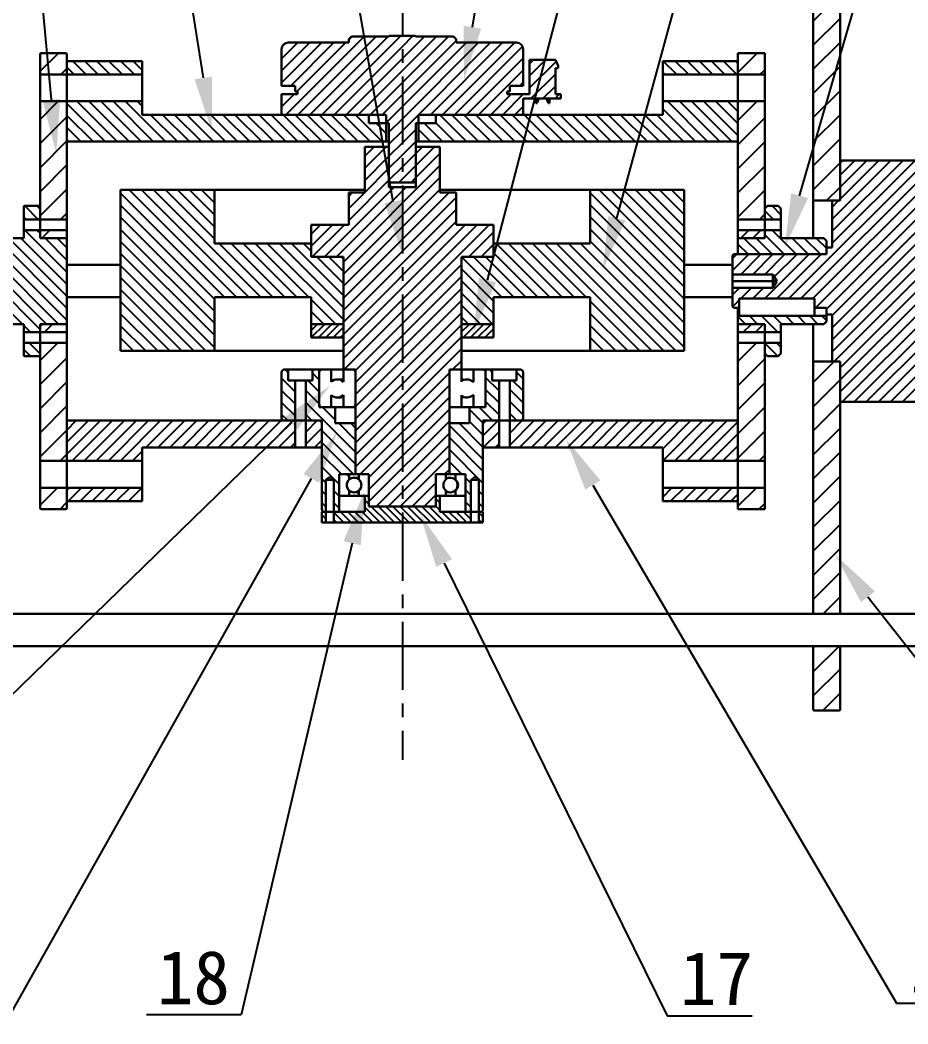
# Model space of a CAD drawing. Header units: millimetres. Extents: x -473 to 6267, y 319 to 3284.
# Drawn here: x 595.1 to 760.5, y 2807.9 to 2995 of the extents above; entities that cross this region are included whole.
import ezdxf
from ezdxf import colors
from ezdxf.entities.mleader import LeaderData, LeaderLine
from ezdxf.math import Vec2, Vec3

# ---------------------------------------------------------------- set-up
doc = ezdxf.new("R2010")
doc.units = ezdxf.units.MM
doc.linetypes.add('CENTERX2', pattern=[20.32, 12.7, -2.54, 2.54, -2.54])
doc.layers.add('3mm', color=7, linetype='Continuous', lineweight=30)
doc.layers.add('中心线层', color=1, linetype='CENTERX2', lineweight=25)
doc.layers.add('轮廓实线层', color=170, linetype='Continuous')
pattern_1 = [(135, (78.131, 1878.461), (-3.367596, -3.367596), [])]
pattern_2 = [(45, (78.131, 1878.461), (-3.367596, 3.367596), [])]
pattern_3 = [(45, (0, -1039.3188), (-2.245064, 2.245064), [])]
pattern_4 = [(135, (0, -1039.3188), (-1.122532, -1.122532), [])]
pattern_5 = [(45, (0, -1039.3188), (-1.122532, 1.122532), [])]

msp = doc.modelspace()

# ---------------------------------------------------------------- hatches: boundary and pattern name
at = {"layer": '3mm', "lineweight": 30}
h = msp.add_hatch(dxfattribs=at)
h.set_pattern_fill('ANSI31', color=256, scale=1.5, style=0)
h.set_pattern_definition(pattern_2)
h.paths.add_polyline_path([(598.8, 2957.856), (598.8, 2960.356), (595.8, 2960.356), (595.8, 2957.856)], flags=0)
h = msp.add_hatch(dxfattribs=at)
h.set_pattern_fill('ANSI31', color=256, scale=1.5, style=0)
h.set_pattern_definition(pattern_2)
h.paths.add_polyline_path([(603.8, 2936.856), (603.8, 2938.356), (598.8, 2938.356), (598.8, 2936.856)], flags=0)
h = msp.add_hatch(dxfattribs=at)
h.set_pattern_fill('ANSI31', color=256, scale=1.5, angle=90, style=0)
h.set_pattern_definition(pattern_1)
edge = h.paths.add_edge_path(flags=0)
edge.add_line((654.7, 2906.356), (656.383, 2906.356))
edge.add_line((656.383, 2906.356), (656.383, 2907.338))
edge.add_arc((657.3, 2908.356), 1.37, 131.99762, 228.00238, ccw=False)
edge.add_line((656.383, 2909.374), (656.383, 2910.356))
edge.add_line((656.383, 2910.356), (654.7, 2910.356))
edge.add_arc((654.7, 2910.206), 0.15, 90, 180)
edge.add_line((654.55, 2910.206), (654.55, 2906.506))
edge.add_arc((654.7, 2906.506), 0.15, 180, 270)
h = msp.add_hatch(dxfattribs=at)
h.set_pattern_fill('ANSI31', color=256, scale=1.5, angle=90, style=0)
h.set_pattern_definition(pattern_1)
h.paths.add_polyline_path([(652.05, 2903.356), (651.3, 2903.356), (651.3, 2901.356), (652.05, 2901.356)], flags=0)
at = {"layer": '轮廓实线层'}
h = msp.add_hatch(dxfattribs=at)
h.set_pattern_fill('ANSI31', color=256)
h.set_pattern_definition(pattern_3)
h.paths.add_polyline_path([(747.85, 3026.206, 0.4142136), (747.7, 3026.356), (743, 3026.356, 0.4142136), (742.85, 3026.206), (742.85, 3014.359), (747.85, 3014.359)])
h.paths.add_polyline_path([(747.85, 3008.356), (742.85, 3008.356), (742.85, 2961.356), (747.85, 2961.356)])
h.paths.add_polyline_path([(747.85, 2931.356), (742.85, 2931.356), (742.85, 2884.356), (747.85, 2884.356)])
at = {"layer": '轮廓实线层', "true_color": 0x000000}
h = msp.add_hatch(dxfattribs=at)
h.set_pattern_fill('ANSI31', color=18, scale=0.5)
h.set_pattern_definition(pattern_5)
h.paths.add_polyline_path([(666.3, 2992.056), (664, 2992.056, 0.236068), (663.8, 2991.956), (656.8, 2991.956), (656.3, 2991.456), (656.3, 2990.806), (645.05, 2990.806, 0.4142136), (643.8, 2989.556), (643.8, 2982.756), (646.3, 2982.756), (646.3, 2981.656), (646.75, 2981.656), (646.75, 2981.156), (643.81, 2981.156), (643.81, 2980.356), (643.8, 2977.356), (663.3, 2977.356), (663.3, 2975.756), (663.8, 2975.756), (663.8, 2965.181, 0.4142136), (664.225, 2964.756), (666.3, 2964.756)])
h = msp.add_hatch(dxfattribs=at)
h.set_pattern_fill('ANSI31', color=18, scale=0.5)
h.set_pattern_definition(pattern_5)
h.paths.add_polyline_path([(688.8, 2989.556, 0.4142136), (687.55, 2990.806), (676.3, 2990.806), (676.3, 2991.456), (675.8, 2991.956), (668.8, 2991.956, 0.236068), (668.6, 2992.056), (666.3, 2992.056), (666.3, 2964.756), (668.375, 2964.756, 0.4142136), (668.8, 2965.181), (668.8, 2971.356), (668.8, 2975.756), (669.3, 2975.756), (669.3, 2977.356), (688.8, 2977.356), (688.8, 2980.356), (695.8, 2980.356), (695.8, 2981.156), (694.811, 2981.156), (694.811, 2986.056), (695.311, 2986.056), (695.311, 2986.484), (694.811, 2987.556), (690.011, 2987.556), (690.011, 2981.156), (685.85, 2981.156), (685.85, 2981.656), (686.3, 2981.656), (686.3, 2982.756), (688.8, 2982.756)])
at = {"layer": '轮廓实线层'}
h = msp.add_hatch(dxfattribs=at)
h.set_pattern_fill('ANSI31', color=256)
h.set_pattern_definition(pattern_3)
h.paths.add_polyline_path([(603.8, 2987.356), (603.8, 2988.606, 0.4142136), (603.55, 2988.856), (599.05, 2988.856, 0.4142136), (598.8, 2988.606), (598.8, 2984.856), (603.8, 2984.856)])
h.paths.add_polyline_path([(603.8, 2979.856), (598.8, 2979.856), (598.8, 2957.856), (603.8, 2957.856)])
h.paths.add_polyline_path([(603.8, 2934.856), (598.8, 2934.856), (598.8, 2912.856), (603.8, 2912.856), (603.8, 2920.356)])
h.paths.add_polyline_path([(603.8, 2955.856), (598.8, 2955.856), (598.8, 2954.356), (603.8, 2954.356)])
h.paths.add_polyline_path([(603.8, 2938.356), (598.8, 2938.356), (598.8, 2936.856), (603.8, 2936.856)])
h.paths.add_polyline_path([(603.8, 2907.856), (598.8, 2907.856), (598.8, 2904.106, 0.4142136), (599.05, 2903.856), (603.55, 2903.856, 0.4142136), (603.8, 2904.106)])
h = msp.add_hatch(dxfattribs=at)
h.set_pattern_fill('ANSI31', color=256, scale=0.5, angle=90)
h.set_pattern_definition(pattern_4)
h.paths.add_polyline_path([(617.8, 2979.856), (603.8, 2979.856), (603.8, 2972.356), (663.3, 2972.356), (663.3, 2975.756), (660.05, 2975.756), (660.05, 2977.356), (617.8, 2977.356)])
h.paths.add_polyline_path([(617.8, 2987.356), (603.8, 2987.356), (603.8, 2984.856), (617.8, 2984.856)])
h.paths.add_polyline_path([(728.8, 2979.856), (714.8, 2979.856), (714.8, 2977.356), (672.55, 2977.356), (672.55, 2975.756), (669.3, 2975.756), (669.3, 2972.356), (728.8, 2972.356)])
h.paths.add_polyline_path([(728.8, 2987.356), (714.8, 2987.356), (714.8, 2984.856), (728.8, 2984.856)])
h = msp.add_hatch(dxfattribs=at)
h.set_pattern_fill('ANSI31', color=256)
h.set_pattern_definition(pattern_3)
h.paths.add_polyline_path([(733.8, 2988.856), (728.8, 2988.856), (728.8, 2984.856), (733.8, 2984.856)])
h = msp.add_hatch(dxfattribs=at)
h.set_pattern_fill('ANSI31', color=256)
h.set_pattern_definition(pattern_3)
h.paths.add_polyline_path([(733.8, 2979.856), (728.8, 2979.856), (728.8, 2957.856), (733.8, 2957.856)])
at = {"layer": '轮廓实线层', "true_color": 0x000000}
h = msp.add_hatch(dxfattribs=at)
h.set_pattern_fill('ANSI31', color=18, scale=0.5)
h.set_pattern_definition(pattern_5)
h.paths.add_polyline_path([(856.35, 2966.854, 0.4142136), (855.35, 2967.854), (855.35, 2970.354), (852.35, 2974.854), (838.85, 2974.854), (838.85, 2967.854), (822.35, 2967.854), (822.35, 2967.856), (816.35, 2967.856), (816.35, 2968.856), (797.1, 2968.856), (789.6, 2968.856), (762.35, 2968.856), (747.85, 2968.856), (747.85, 2961.356), (746.35, 2961.356), (746.35, 2959.356), (746.35, 2952.606), (745.55, 2952.606), (745.3, 2952.356), (745.3, 2951.356), (728.8, 2951.356), (728.05, 2951.356), (727.8, 2951.106), (727.8, 2947.606), (735.3, 2947.606), (736.051, 2946.356), (735.3, 2945.106), (727.8, 2945.106), (727.8, 2941.606), (728.05, 2941.356), (729.05, 2941.356), (729.05, 2943.106), (743.05, 2943.106), (743.05, 2941.356), (745.3, 2941.356), (745.3, 2940.356), (745.55, 2940.106), (746.35, 2940.106), (746.35, 2933.356), (746.35, 2931.356), (747.85, 2931.356), (747.85, 2923.856), (762.35, 2923.856), (789.6, 2923.856), (797.1, 2923.856), (816.35, 2923.856), (816.35, 2924.856), (822.35, 2924.856), (822.35, 2924.859), (827.35, 2924.859), (855.35, 2924.859, 0.4142136), (856.35, 2925.859)])
at = {"layer": '轮廓实线层'}
h = msp.add_hatch(dxfattribs=at)
h.set_pattern_fill('ANSI31', color=256, scale=0.5)
h.set_pattern_definition(pattern_5)
h.paths.add_polyline_path([(683.3, 2956.856), (676.3, 2956.856), (676.3, 2962.856), (673.3, 2962.856), (673.3, 2971.356), (668.8, 2971.356), (668.8, 2963.856), (666.3, 2963.856), (666.3, 2904.356), (672.05, 2904.356), (672.55, 2904.356), (672.55, 2906.356), (672.55, 2910.356), (675.05, 2910.356), (675.05, 2919.856), (675.05, 2929.856), (677.3, 2929.856), (677.3, 2950.856), (683.3, 2950.856), (683.3, 2953.356)])
h.paths.add_polyline_path([(666.3, 2963.856), (663.8, 2963.856), (663.8, 2971.356), (659.3, 2971.356), (659.3, 2962.856), (656.3, 2962.856), (656.3, 2956.856), (649.3, 2956.856), (649.3, 2950.856), (655.3, 2950.856), (655.3, 2938.356), (655.3, 2929.856), (657.55, 2929.856), (657.55, 2910.356), (660.05, 2910.356), (660.05, 2906.356), (660.05, 2904.356), (660.55, 2904.356), (666.3, 2904.356)])
h = msp.add_hatch(dxfattribs=at)
h.set_pattern_fill('ANSI31', color=256, scale=0.5, angle=90)
h.set_pattern_definition(pattern_4)
h.paths.add_polyline_path([(655.3, 2950.856), (649.3, 2950.856), (649.3, 2953.356), (631.3, 2953.356), (631.3, 2963.356), (613.8, 2963.356), (613.8, 2933.356), (631.3, 2933.356), (631.3, 2943.356), (649.3, 2943.356), (649.3, 2938.356), (655.3, 2938.356)])
h.paths.add_polyline_path([(718.8, 2963.356), (701.3, 2963.356), (701.3, 2953.356), (683.3, 2953.356), (683.3, 2950.856), (677.3, 2950.856), (677.3, 2938.356), (683.3, 2938.356), (683.3, 2943.356), (701.3, 2943.356), (701.3, 2933.356), (718.8, 2933.356)])
h = msp.add_hatch(dxfattribs=at)
h.set_pattern_fill('ANSI31', color=256, scale=0.5, angle=90)
h.set_pattern_definition(pattern_4)
h.paths.add_polyline_path([(598.8, 2960.356), (595.8, 2960.356), (595.8, 2957.856), (598.8, 2957.856)])
h.paths.add_polyline_path([(598.8, 2934.856), (595.8, 2934.856), (595.8, 2932.356), (598.8, 2932.356)])
h = msp.add_hatch(dxfattribs=at)
h.set_pattern_fill('ANSI31', color=256, scale=0.5, angle=90)
h.set_pattern_definition(pattern_4)
h.paths.add_polyline_path([(736.8, 2959.856), (736.3, 2960.356), (734.3, 2960.356), (733.8, 2959.856), (733.8, 2957.856), (736.8, 2957.856)])
h.paths.add_polyline_path([(745.3, 2953.856), (744.8, 2954.356), (736.8, 2954.356), (736.8, 2955.856), (733.8, 2955.856), (733.8, 2954.356), (728.8, 2954.356), (728.8, 2951.356), (745.3, 2951.356)])
h.paths.add_polyline_path([(745.3, 2938.856), (745.3, 2939.856), (728.8, 2939.856), (728.8, 2938.356), (733.8, 2938.356), (733.8, 2936.856), (736.8, 2936.856), (736.8, 2938.356), (744.8, 2938.356)])
h = msp.add_hatch(dxfattribs=at)
h.set_pattern_fill('ANSI31', color=256, scale=0.5, angle=90)
h.set_pattern_definition(pattern_4)
h.paths.add_polyline_path([(603.8, 2954.356), (598.8, 2954.356), (598.8, 2955.856), (595.8, 2955.856), (595.8, 2954.356), (590.8, 2954.356), (590.8, 2953.106), (590.8, 2952.606), (582.8, 2952.606), (582.8, 2949.856), (551.8, 2949.856), (551.8, 2942.856), (582.8, 2942.856), (582.8, 2940.106), (590.8, 2940.106), (590.8, 2938.356), (595.8, 2938.356), (595.8, 2936.856), (598.8, 2936.856), (598.8, 2938.356), (603.8, 2938.356)])
h = msp.add_hatch(dxfattribs=at)
h.set_pattern_fill('ANSI31', color=256, scale=0.5)
h.set_pattern_definition(pattern_5)
h.paths.add_polyline_path([(733.8, 2955.856), (728.8, 2955.856), (728.8, 2954.356), (733.8, 2954.356)])
h = msp.add_hatch(dxfattribs=at)
h.set_pattern_fill('ANSI31', color=256, scale=0.3)
h.set_pattern_definition([(45, (0, -1039.3188), (-0.6735192, 0.6735192), [])])
h.paths.add_polyline_path([(655.3, 2938.356), (649.3, 2938.356), (649.3, 2935.856), (655.3, 2935.856)])
h.paths.add_polyline_path([(683.3, 2938.356), (677.3, 2938.356), (677.3, 2935.856), (683.3, 2935.856)])
h = msp.add_hatch(dxfattribs=at)
h.set_pattern_fill('ANSI31', color=256, scale=0.5)
h.set_pattern_definition(pattern_5)
h.paths.add_polyline_path([(733.8, 2938.356), (728.8, 2938.356), (728.8, 2936.856), (733.8, 2936.856)])
h = msp.add_hatch(dxfattribs=at)
h.set_pattern_fill('ANSI31', color=256)
h.set_pattern_definition(pattern_3)
h.paths.add_polyline_path([(733.8, 2934.856), (728.8, 2934.856), (728.8, 2912.856), (733.8, 2912.856)])
h = msp.add_hatch(dxfattribs=at)
h.set_pattern_fill('ANSI31', color=256, scale=0.5, angle=90)
h.set_pattern_definition(pattern_4)
h.paths.add_polyline_path([(736.8, 2934.856), (733.8, 2934.856), (733.8, 2932.856), (734.3, 2932.356), (736.3, 2932.356), (736.8, 2932.856)])
h = msp.add_hatch(dxfattribs=at)
h.set_pattern_fill('ANSI31', color=256, scale=0.5, angle=90)
h.set_pattern_definition(pattern_4)
h.paths.add_polyline_path([(646.3, 2927.856), (645.05, 2927.856), (645.05, 2929.856), (644.3, 2929.856, 0.4142136), (643.8, 2929.356), (643.8, 2920.856, 0.4142136), (644.3, 2920.356), (646.3, 2920.356)])
h = msp.add_hatch(dxfattribs=at)
h.set_pattern_fill('ANSI31', color=256, scale=0.5, angle=90)
h.set_pattern_definition(pattern_4)
h.paths.add_polyline_path([(657.55, 2919.856), (653.8, 2919.856), (653.8, 2922.856), (650.8, 2922.856), (650.8, 2929.856), (649.55, 2929.856), (649.55, 2927.856), (648.3, 2927.856), (648.3, 2920.356), (650.8, 2920.356), (651.3, 2920.356), (651.3, 2915.356), (651.3, 2903.856, 0.4142136), (651.8, 2903.356), (652.05, 2903.356), (652.05, 2909.356), (653.55, 2909.356), (653.55, 2903.356), (654.55, 2903.356), (654.55, 2910.356), (657.55, 2910.356)])
h = msp.add_hatch(dxfattribs=at)
h.set_pattern_fill('ANSI31', color=256, scale=0.5, angle=90)
h.set_pattern_definition(pattern_4)
h.paths.add_polyline_path([(681.3, 2919.856), (681.3, 2920.356), (684.3, 2920.356), (684.3, 2927.856), (683.05, 2927.856), (683.05, 2929.856), (681.8, 2929.856), (681.8, 2922.856), (678.8, 2922.856), (678.8, 2919.856), (675.05, 2919.856), (675.05, 2910.356), (678.05, 2910.356), (678.05, 2903.356), (679.05, 2903.356), (679.05, 2909.356), (680.55, 2909.356), (680.55, 2903.356), (680.8, 2903.356, 0.4142136), (681.3, 2903.856)])
h = msp.add_hatch(dxfattribs=at)
h.set_pattern_fill('ANSI31', color=256, scale=0.5, angle=90)
h.set_pattern_definition(pattern_4)
h.paths.add_polyline_path([(688.8, 2929.356, 0.4142136), (688.3, 2929.856), (687.55, 2929.856), (687.55, 2927.856), (686.3, 2927.856), (686.3, 2920.356), (688.3, 2920.356, 0.4142136), (688.8, 2920.856)])
h = msp.add_hatch(dxfattribs=at)
h.set_pattern_fill('ANSI31', color=256, scale=0.5)
h.set_pattern_definition(pattern_5)
h.paths.add_polyline_path([(646.3, 2920.356), (644.3, 2920.356), (603.8, 2920.356), (603.8, 2912.856), (617.8, 2912.856), (617.8, 2915.356), (646.3, 2915.356)])
h.paths.add_polyline_path([(651.3, 2919.856, 0.4142136), (650.8, 2920.356), (648.3, 2920.356), (648.3, 2915.356), (651.3, 2915.356)])
h.paths.add_polyline_path([(684.3, 2920.356), (681.8, 2920.356, 0.4142136), (681.3, 2919.856), (681.3, 2915.356), (684.3, 2915.356)])
h.paths.add_polyline_path([(728.8, 2920.356), (686.3, 2920.356), (686.3, 2915.356), (714.8, 2915.356), (714.8, 2912.856), (728.8, 2912.856)])
h = msp.add_hatch(dxfattribs=at)
h.set_pattern_fill('ANSI31', color=256, scale=0.5)
h.set_pattern_definition(pattern_5)
h.paths.add_polyline_path([(617.8, 2907.856), (603.8, 2907.856), (603.8, 2905.356), (617.8, 2905.356)])
h.paths.add_polyline_path([(728.8, 2907.856), (714.8, 2907.856), (714.8, 2905.356), (728.8, 2905.356)])
h = msp.add_hatch(dxfattribs=at)
h.set_pattern_fill('ANSI31', color=256)
h.set_pattern_definition(pattern_3)
h.paths.add_polyline_path([(733.8, 2907.856), (728.8, 2907.856), (728.8, 2905.356), (728.8, 2903.856), (733.8, 2903.856)])
h = msp.add_hatch(dxfattribs=at)
h.set_pattern_fill('ANSI31', color=256, scale=0.3, angle=90)
h.set_pattern_definition([(135, (0, -1039.3188), (-0.6735192, -0.6735192), [])])
h.paths.add_polyline_path([(652.05, 2903.356), (651.3, 2903.356), (651.3, 2901.356), (652.05, 2901.356)])
h.paths.add_polyline_path([(666.3, 2904.356), (660.05, 2904.356), (660.05, 2906.356), (659.8, 2906.356), (659.3, 2906.356), (659.3, 2903.356), (653.55, 2903.356), (653.55, 2901.356), (666.3, 2901.356)])
h.paths.add_polyline_path([(679.05, 2903.356), (678.05, 2903.356), (673.3, 2903.356), (673.3, 2906.356), (672.7, 2906.356), (672.55, 2906.356), (672.55, 2904.356), (666.3, 2904.356), (666.3, 2901.356), (679.05, 2901.356)])
h.paths.add_polyline_path([(681.3, 2903.356), (680.55, 2903.356), (680.55, 2901.356), (681.3, 2901.356)])
h = msp.add_hatch(dxfattribs=at)
h.set_pattern_fill('ANSI31', color=256)
h.set_pattern_definition(pattern_3)
h.paths.add_polyline_path([(747.85, 2878.354), (742.85, 2878.354), (742.85, 2866.506, 0.4142136), (743, 2866.356), (747.7, 2866.356, 0.4142136), (747.85, 2866.506)])

# ---------------------------------------------------------------- linework, layer by layer
for q in [(679.05, 2909.356), (680.55, 2909.356)]:
    msp.add_line((679.8, 2909.856), q)
at = {"layer": '3mm', "lineweight": 30}
for p, q in [((742.85, 3008.356), (742.85, 2961.356)), ((747.85, 3008.356), (747.85, 2961.356)), ((656.3, 2991.456), (656.8, 2991.956)), ((656.3, 2990.806), (656.3, 2991.456)), ((663.8, 2991.956), (656.8, 2991.956)), ((668.6, 2992.056), (664, 2992.056)), ((675.8, 2991.956), (668.8, 2991.956)), ((675.8, 2991.956), (676.3, 2991.456)), ((676.3, 2991.456), (676.3, 2990.806)), ((643.8, 2982.756), (643.8, 2989.556)), ((656.3, 2990.806), (645.05, 2990.806)), ((687.55, 2990.806), (676.3, 2990.806)), ((688.8, 2989.556), (688.8, 2982.756)), ((598.8, 2988.606), (598.8, 2984.856)), ((603.55, 2988.856), (599.05, 2988.856)), ((603.8, 2988.606), (603.8, 2984.856)), ((617.8, 2987.356), (603.8, 2987.356)), ((603.8, 2987.356), (603.8, 2984.856)), ((617.8, 2984.856), (617.8, 2987.356)), ((690.011, 2981.156), (690.011, 2987.556)), ((690.011, 2987.556), (694.811, 2987.556)), ((694.811, 2987.556), (695.311, 2986.484)), ((728.8, 2987.356), (714.8, 2987.356)), ((714.8, 2984.856), (714.8, 2987.356)), ((733.8, 2988.856), (728.8, 2988.856)), ((728.8, 2984.856), (728.8, 2988.856)), ((728.8, 2984.856), (728.8, 2987.356)), ((733.8, 2984.856), (733.8, 2988.856)), ((695.311, 2986.056), (694.811, 2986.056)), ((694.811, 2986.056), (694.811, 2981.156)), ((695.311, 2986.484), (695.311, 2986.056)), ((603.8, 2984.856), (598.8, 2984.856)), ((598.8, 2984.856), (598.8, 2979.856)), ((603.8, 2984.856), (603.8, 2979.856)), ((617.8, 2984.856), (603.8, 2984.856)), ((617.8, 2979.856), (617.8, 2984.856)), ((714.8, 2984.856), (728.8, 2984.856)), ((714.8, 2984.856), (714.8, 2979.856)), ((728.8, 2979.856), (728.8, 2984.856)), ((733.8, 2984.856), (728.8, 2984.856)), ((733.8, 2979.856), (733.8, 2984.856)), ((646.3, 2982.756), (643.8, 2982.756)), ((646.3, 2981.656), (646.3, 2982.756)), ((646.75, 2981.656), (646.3, 2981.656)), ((646.75, 2981.156), (646.75, 2981.656)), ((686.3, 2981.656), (685.85, 2981.656)), ((685.85, 2981.656), (685.85, 2981.156)), ((688.8, 2982.756), (686.3, 2982.756)), ((686.3, 2982.756), (686.3, 2981.656)), ((598.8, 2979.856), (603.8, 2979.856)), ((598.8, 2979.856), (598.8, 2957.856)), ((603.8, 2979.856), (603.8, 2957.856)), ((603.8, 2979.856), (617.8, 2979.856)), ((603.8, 2979.856), (603.8, 2972.356)), ((617.8, 2977.356), (617.8, 2979.856)), ((643.8, 2977.356), (643.8, 2980.356)), ((643.81, 2980.356), (643.8, 2980.356)), ((643.81, 2980.356), (643.81, 2981.156)), ((646.75, 2981.156), (643.81, 2981.156)), ((690.011, 2981.156), (685.85, 2981.156)), ((688.8, 2980.356), (695.8, 2980.356)), ((688.8, 2980.356), (688.8, 2977.356)), ((691.187, 2979.531), (691.187, 2980.356)), ((691.324, 2979.531), (691.612, 2980.031)), ((691.612, 2980.031), (691.612, 2980.356)), ((693.262, 2980.031), (693.262, 2980.356)), ((693.262, 2980.031), (693.551, 2979.531)), ((693.687, 2979.531), (693.687, 2980.356)), ((695.8, 2981.156), (694.811, 2981.156)), ((695.8, 2981.156), (695.8, 2980.356)), ((728.8, 2979.856), (714.8, 2979.856)), ((714.8, 2977.356), (714.8, 2979.856)), ((728.8, 2972.356), (728.8, 2979.856)), ((728.8, 2979.856), (733.8, 2979.856)), ((728.8, 2957.856), (728.8, 2979.856)), ((733.8, 2957.856), (733.8, 2979.856)), ((691.187, 2979.531), (691.324, 2979.531)), ((693.551, 2979.531), (693.687, 2979.531)), ((617.8, 2977.356), (663.3, 2977.356)), ((656.925, 2977.356), (643.8, 2977.356)), ((660.05, 2977.356), (658.175, 2977.356)), ((660.05, 2975.756), (660.05, 2977.356)), ((663.3, 2972.356), (663.3, 2977.356)), ((669.3, 2977.356), (669.3, 2972.356)), ((669.3, 2977.356), (714.8, 2977.356)), ((677.25, 2977.356), (672.55, 2977.356)), ((672.55, 2977.356), (672.55, 2975.756)), ((688.8, 2977.356), (679.35, 2977.356)), ((663.8, 2975.756), (660.05, 2975.756)), ((663.8, 2965.181), (663.8, 2975.756)), ((672.55, 2975.756), (668.8, 2975.756)), ((668.8, 2975.756), (668.8, 2965.181)), ((603.8, 2972.356), (663.3, 2972.356)), ((663.3, 2972.356), (663.8, 2972.356)), ((668.8, 2972.356), (669.3, 2972.356)), ((669.3, 2972.356), (728.8, 2972.356)), ((659.3, 2971.356), (659.3, 2962.856)), ((659.3, 2971.356), (663.8, 2971.356)), ((663.8, 2963.856), (663.8, 2971.356)), ((668.8, 2971.356), (668.8, 2963.856)), ((668.8, 2971.356), (673.3, 2971.356)), ((673.3, 2962.856), (673.3, 2971.356)), ((747.85, 2961.356), (747.85, 2968.856)), ((747.85, 2968.856), (762.35, 2968.856)), ((668.375, 2964.756), (664.225, 2964.756)), ((613.8, 2963.356), (613.8, 2933.356)), ((613.8, 2963.356), (631.3, 2963.356)), ((631.3, 2963.356), (631.3, 2953.356)), ((659.3, 2963.356), (631.3, 2963.356)), ((656.3, 2962.856), (656.3, 2956.856)), ((656.3, 2962.856), (659.3, 2962.856)), ((663.8, 2963.856), (668.8, 2963.856)), ((701.3, 2963.356), (673.3, 2963.356)), ((673.3, 2962.856), (676.3, 2962.856)), ((676.3, 2956.856), (676.3, 2962.856)), ((701.3, 2953.356), (701.3, 2963.356)), ((701.3, 2963.356), (718.8, 2963.356)), ((718.8, 2933.356), (718.8, 2963.356)), ((742.85, 2961.356), (747.85, 2961.356)), ((742.85, 2954.356), (742.85, 2961.356)), ((746.35, 2959.356), (746.35, 2961.356)), ((746.35, 2961.356), (747.85, 2961.356)), ((598.8, 2960.356), (595.8, 2960.356)), ((595.8, 2960.356), (595.8, 2957.856)), ((598.8, 2960.356), (598.8, 2957.856)), ((733.8, 2959.856), (734.3, 2960.356)), ((733.8, 2957.856), (733.8, 2959.856)), ((736.3, 2960.356), (734.3, 2960.356)), ((736.3, 2960.356), (736.8, 2959.856)), ((736.8, 2957.856), (736.8, 2959.856)), ((746.35, 2959.356), (746.35, 2952.606)), ((595.8, 2957.856), (598.8, 2957.856)), ((595.8, 2957.856), (595.8, 2955.856)), ((598.8, 2955.856), (598.8, 2957.856)), ((598.8, 2957.856), (603.8, 2957.856)), ((603.8, 2955.856), (603.8, 2957.856)), ((728.8, 2957.856), (733.8, 2957.856)), ((728.8, 2957.856), (728.8, 2955.856)), ((733.8, 2957.856), (733.8, 2955.856)), ((733.8, 2957.856), (736.8, 2957.856)), ((736.8, 2955.856), (736.8, 2957.856)), ((598.8, 2955.856), (595.8, 2955.856)), ((595.8, 2955.856), (595.8, 2954.356)), ((598.8, 2955.856), (598.8, 2954.356)), ((603.8, 2955.856), (598.8, 2955.856)), ((603.8, 2955.856), (603.8, 2954.356)), ((649.3, 2956.856), (649.3, 2950.856)), ((656.3, 2956.856), (649.3, 2956.856)), ((683.3, 2956.856), (676.3, 2956.856)), ((683.3, 2950.856), (683.3, 2956.856)), ((733.8, 2955.856), (728.8, 2955.856)), ((728.8, 2954.356), (728.8, 2955.856)), ((733.8, 2954.356), (733.8, 2955.856)), ((736.8, 2955.856), (733.8, 2955.856)), ((736.8, 2954.356), (736.8, 2955.856)), ((595.8, 2954.356), (590.8, 2954.356)), ((603.8, 2954.356), (598.8, 2954.356)), ((603.8, 2954.356), (603.8, 2938.356)), ((733.8, 2954.356), (728.8, 2954.356)), ((728.8, 2951.356), (728.8, 2954.356)), ((744.8, 2954.356), (736.8, 2954.356)), ((744.8, 2954.356), (745.3, 2953.856)), ((745.3, 2951.356), (745.3, 2953.856)), ((631.3, 2953.356), (649.3, 2953.356)), ((649.3, 2950.856), (649.3, 2953.356)), ((683.3, 2953.356), (683.3, 2950.856)), ((683.3, 2953.356), (701.3, 2953.356)), ((745.3, 2952.356), (745.55, 2952.606)), ((745.3, 2951.356), (745.3, 2952.356)), ((655.3, 2950.856), (649.3, 2950.856)), ((655.3, 2950.856), (655.3, 2929.856)), ((655.3, 2938.356), (655.3, 2950.856)), ((683.3, 2950.856), (677.3, 2950.856)), ((677.3, 2929.856), (677.3, 2950.856)), ((677.3, 2950.856), (677.3, 2938.356)), ((727.8, 2951.106), (728.05, 2951.356)), ((727.8, 2947.606), (727.8, 2951.106)), ((728.05, 2951.356), (745.3, 2951.356)), ((728.8, 2951.356), (745.3, 2951.356)), ((613.8, 2949.359), (603.8, 2949.359)), ((727.8, 2949.359), (718.8, 2949.359)), ((727.8, 2947.606), (735.3, 2947.606)), ((727.8, 2947.606), (727.8, 2946.356)), ((735.3, 2946.356), (727.8, 2946.356)), ((727.8, 2946.356), (727.8, 2945.106)), ((735.3, 2947.606), (736.051, 2946.356)), ((735.3, 2947.606), (735.3, 2946.356)), ((736.051, 2946.356), (735.3, 2945.106)), ((735.3, 2946.356), (735.3, 2945.106)), ((736.051, 2946.356), (735.3, 2946.356)), ((727.8, 2941.606), (727.8, 2945.106)), ((735.3, 2945.106), (727.8, 2945.106)), ((603.8, 2943.359), (613.8, 2943.359)), ((631.3, 2943.356), (631.3, 2933.356)), ((631.3, 2943.356), (649.3, 2943.356)), ((649.3, 2943.356), (649.3, 2938.356)), ((683.3, 2938.356), (683.3, 2943.356)), ((683.3, 2943.356), (701.3, 2943.356)), ((701.3, 2933.356), (701.3, 2943.356)), ((718.8, 2943.359), (727.8, 2943.359)), ((729.05, 2941.356), (729.05, 2943.106)), ((743.05, 2943.106), (729.05, 2943.106)), ((743.05, 2943.106), (743.05, 2941.356)), ((728.05, 2941.356), (727.8, 2941.606)), ((729.05, 2941.356), (728.05, 2941.356)), ((728.8, 2939.856), (728.8, 2941.356)), ((745.3, 2941.356), (743.05, 2941.356)), ((745.3, 2940.356), (745.3, 2941.356)), ((745.55, 2940.106), (745.3, 2940.356)), ((745.3, 2939.856), (745.3, 2940.356)), ((728.8, 2938.356), (728.8, 2939.856)), ((745.3, 2939.856), (728.8, 2939.856)), ((745.3, 2938.856), (744.8, 2938.356)), ((745.3, 2938.856), (745.3, 2939.856)), ((746.35, 2940.106), (746.35, 2933.356)), ((590.8, 2938.356), (595.8, 2938.356)), ((595.8, 2938.356), (595.8, 2936.856)), ((595.8, 2936.856), (598.8, 2936.856)), ((595.8, 2936.856), (595.8, 2934.856)), ((598.8, 2938.356), (603.8, 2938.356)), ((598.8, 2938.356), (598.8, 2936.856)), ((598.8, 2934.856), (598.8, 2936.856)), ((598.8, 2936.856), (603.8, 2936.856)), ((603.8, 2938.356), (603.8, 2936.856)), ((603.8, 2934.856), (603.8, 2936.856)), ((649.3, 2938.356), (649.3, 2935.856)), ((649.3, 2938.356), (655.3, 2938.356)), ((655.3, 2935.856), (655.3, 2938.356)), ((677.3, 2938.356), (677.3, 2935.856)), ((677.3, 2938.356), (683.3, 2938.356)), ((683.3, 2935.856), (683.3, 2938.356)), ((728.8, 2938.356), (733.8, 2938.356)), ((728.8, 2936.856), (728.8, 2938.356)), ((728.8, 2936.856), (733.8, 2936.856)), ((728.8, 2936.856), (728.8, 2934.856)), ((733.8, 2936.856), (733.8, 2938.356)), ((733.8, 2936.856), (733.8, 2934.856)), ((733.8, 2936.856), (736.8, 2936.856)), ((736.8, 2938.356), (744.8, 2938.356)), ((736.8, 2936.856), (736.8, 2938.356)), ((736.8, 2934.856), (736.8, 2936.856)), ((742.85, 2931.356), (742.85, 2938.356)), ((598.8, 2934.856), (595.8, 2934.856)), ((595.8, 2934.856), (595.8, 2932.356)), ((598.8, 2934.856), (598.8, 2932.356)), ((603.8, 2934.856), (598.8, 2934.856)), ((598.8, 2934.856), (598.8, 2912.856)), ((603.8, 2934.856), (603.8, 2912.856)), ((649.3, 2935.856), (655.3, 2935.856)), ((677.3, 2935.856), (683.3, 2935.856)), ((733.8, 2934.856), (728.8, 2934.856)), ((728.8, 2912.856), (728.8, 2934.856)), ((736.8, 2934.856), (733.8, 2934.856)), ((733.8, 2932.856), (733.8, 2934.856)), ((733.8, 2912.856), (733.8, 2934.856)), ((736.8, 2932.856), (736.8, 2934.856)), ((613.8, 2933.356), (631.3, 2933.356)), ((655.3, 2933.356), (631.3, 2933.356)), ((701.3, 2933.356), (677.3, 2933.356)), ((701.3, 2933.356), (718.8, 2933.356)), ((734.3, 2932.356), (733.8, 2932.856)), ((736.8, 2932.856), (736.3, 2932.356)), ((746.35, 2931.356), (746.35, 2933.356)), ((595.8, 2932.356), (598.8, 2932.356)), ((734.3, 2932.356), (736.3, 2932.356)), ((747.85, 2931.356), (742.85, 2931.356)), ((742.85, 2931.356), (742.85, 2884.356)), ((747.85, 2931.356), (746.35, 2931.356)), ((747.85, 2923.856), (747.85, 2931.356)), ((747.85, 2931.356), (747.85, 2884.356)), ((643.8, 2920.856), (643.8, 2929.356)), ((644.3, 2929.856), (645.05, 2929.856)), ((645.05, 2927.856), (645.05, 2929.856)), ((649.55, 2929.856), (645.05, 2929.856)), ((649.55, 2929.856), (649.55, 2927.856)), ((649.55, 2929.856), (650.8, 2929.856)), ((650.8, 2922.856), (650.8, 2929.856)), ((651.3, 2929.856), (650.8, 2929.856)), ((650.8, 2929.356), (650.8, 2923.356)), ((653.05, 2929.856), (651.3, 2929.856)), ((653.05, 2927.614), (653.05, 2929.856)), ((653.05, 2929.856), (655.3, 2929.856)), ((655.3, 2929.856), (655.3, 2927.614)), ((657.05, 2929.856), (655.3, 2929.856)), ((657.55, 2929.856), (655.3, 2929.856)), ((657.55, 2929.856), (657.55, 2910.356)), ((657.55, 2923.356), (657.55, 2929.356)), ((677.3, 2929.856), (675.05, 2929.856)), ((675.05, 2910.356), (675.05, 2929.856)), ((675.05, 2929.356), (675.05, 2923.356)), ((677.3, 2929.856), (675.55, 2929.856)), ((677.3, 2929.856), (679.55, 2929.856)), ((677.3, 2927.607), (677.3, 2929.856)), ((679.55, 2929.856), (679.55, 2927.607)), ((681.3, 2929.856), (679.55, 2929.856)), ((681.8, 2929.856), (681.3, 2929.856)), ((681.8, 2929.856), (681.8, 2922.856)), ((681.8, 2929.856), (683.05, 2929.856)), ((681.8, 2923.356), (681.8, 2929.356)), ((683.05, 2927.856), (683.05, 2929.856)), ((687.55, 2929.856), (683.05, 2929.856)), ((687.55, 2929.856), (687.55, 2927.856)), ((687.55, 2929.856), (688.3, 2929.856)), ((688.8, 2929.356), (688.8, 2920.856)), ((645.05, 2927.856), (646.3, 2927.856)), ((646.3, 2920.356), (646.3, 2927.856)), ((646.3, 2927.856), (648.3, 2927.856)), ((648.3, 2927.856), (648.3, 2920.356)), ((648.3, 2927.856), (649.55, 2927.856)), ((679.422, 2927.607), (679.55, 2927.607)), ((683.05, 2927.856), (684.3, 2927.856)), ((684.3, 2920.356), (684.3, 2927.856)), ((684.3, 2927.856), (686.3, 2927.856)), ((686.3, 2927.856), (686.3, 2920.356)), ((686.3, 2927.856), (687.55, 2927.856)), ((653.05, 2922.856), (653.05, 2925.098)), ((655.3, 2925.098), (655.3, 2922.856)), ((677.3, 2922.856), (677.3, 2925.105)), ((679.422, 2925.105), (679.55, 2925.105)), ((679.55, 2925.105), (679.55, 2922.856)), ((762.35, 2923.856), (747.85, 2923.856)), ((650.8, 2922.856), (653.8, 2922.856)), ((651.3, 2922.856), (653.05, 2922.856)), ((653.8, 2919.856), (653.8, 2922.856)), ((655.3, 2922.856), (653.8, 2922.856)), ((655.3, 2922.856), (657.05, 2922.856)), ((657.55, 2922.856), (657.05, 2922.856)), ((675.55, 2922.856), (675.05, 2922.856)), ((675.55, 2922.856), (677.3, 2922.856)), ((678.8, 2922.856), (677.3, 2922.856)), ((678.8, 2922.856), (678.8, 2919.856)), ((678.8, 2922.856), (681.8, 2922.856)), ((679.55, 2922.856), (681.3, 2922.856)), ((646.3, 2920.356), (603.8, 2920.356)), ((603.8, 2920.356), (603.8, 2912.856)), ((644.3, 2920.356), (646.3, 2920.356)), ((646.3, 2915.356), (646.3, 2920.356)), ((648.3, 2920.356), (646.3, 2920.356)), ((648.3, 2920.356), (648.3, 2915.356)), ((651.3, 2920.356), (648.3, 2920.356)), ((648.3, 2920.356), (650.8, 2920.356)), ((651.3, 2915.356), (651.3, 2920.356)), ((651.3, 2919.856), (651.3, 2903.856)), ((653.8, 2919.856), (657.55, 2919.856)), ((657.55, 2910.356), (657.55, 2919.856)), ((675.05, 2919.856), (675.05, 2910.356)), ((675.05, 2919.856), (678.8, 2919.856)), ((681.3, 2920.356), (681.3, 2915.356)), ((684.3, 2920.356), (681.3, 2920.356)), ((681.3, 2903.856), (681.3, 2919.856)), ((681.8, 2920.356), (684.3, 2920.356)), ((684.3, 2915.356), (684.3, 2920.356)), ((686.3, 2920.356), (684.3, 2920.356)), ((686.3, 2920.356), (686.3, 2915.356)), ((728.8, 2920.356), (686.3, 2920.356)), ((686.3, 2920.356), (688.3, 2920.356)), ((728.8, 2912.856), (728.8, 2920.356)), ((646.3, 2915.356), (617.8, 2915.356)), ((617.8, 2912.856), (617.8, 2915.356)), ((648.3, 2915.356), (646.3, 2915.356)), ((651.3, 2915.356), (648.3, 2915.356)), ((684.3, 2915.356), (681.3, 2915.356)), ((686.3, 2915.356), (684.3, 2915.356)), ((714.8, 2915.356), (686.3, 2915.356)), ((714.8, 2912.856), (714.8, 2915.356)), ((598.8, 2912.856), (603.8, 2912.856)), ((598.8, 2907.856), (598.8, 2912.856)), ((603.8, 2907.856), (603.8, 2912.856)), ((617.8, 2912.856), (603.8, 2912.856)), ((617.8, 2907.856), (617.8, 2912.856)), ((714.8, 2912.856), (728.8, 2912.856)), ((714.8, 2912.856), (714.8, 2907.856)), ((728.8, 2912.856), (733.8, 2912.856)), ((728.8, 2912.856), (728.8, 2907.856)), ((733.8, 2912.856), (733.8, 2907.856)), ((653.55, 2909.356), (652.05, 2909.356)), ((652.05, 2903.356), (652.05, 2909.356)), ((653.55, 2909.356), (653.55, 2903.356)), ((657.55, 2910.356), (654.55, 2910.356)), ((654.55, 2903.356), (654.55, 2910.356)), ((654.55, 2910.206), (654.55, 2906.506)), ((656.383, 2910.356), (654.7, 2910.356)), ((656.383, 2909.374), (656.383, 2910.356)), ((656.383, 2909.374), (656.384, 2909.374)), ((656.385, 2909.374), (656.384, 2909.374)), ((660.05, 2910.356), (657.55, 2910.356)), ((658.217, 2910.356), (658.217, 2909.374)), ((659.9, 2910.356), (658.217, 2910.356)), ((660.05, 2910.356), (660.05, 2904.356)), ((660.05, 2906.506), (660.05, 2910.206)), ((675.05, 2910.356), (672.55, 2910.356)), ((672.55, 2904.356), (672.55, 2910.356)), ((672.55, 2910.206), (672.55, 2906.506)), ((674.383, 2910.356), (672.7, 2910.356)), ((674.383, 2909.374), (674.383, 2910.356)), ((678.05, 2910.356), (675.05, 2910.356)), ((676.122, 2909.374), (676.217, 2909.374)), ((676.217, 2910.356), (676.217, 2909.374)), ((677.9, 2910.356), (676.217, 2910.356)), ((678.05, 2910.356), (678.05, 2903.356)), ((678.05, 2906.506), (678.05, 2910.206)), ((680.55, 2909.356), (679.05, 2909.356)), ((679.05, 2903.356), (679.05, 2909.356)), ((680.55, 2909.356), (680.55, 2903.356)), ((598.8, 2907.856), (598.8, 2904.106)), ((603.8, 2907.856), (598.8, 2907.856)), ((603.8, 2907.856), (603.8, 2904.106)), ((603.8, 2907.856), (617.8, 2907.856)), ((603.8, 2907.856), (603.8, 2905.356)), ((617.8, 2905.356), (617.8, 2907.856)), ((656.383, 2907.338), (656.384, 2907.338)), ((656.383, 2906.356), (656.383, 2907.338)), ((656.384, 2907.338), (656.385, 2907.338)), ((658.217, 2907.338), (658.217, 2906.356)), ((674.383, 2906.356), (674.383, 2907.338)), ((676.122, 2907.338), (676.217, 2907.338)), ((676.217, 2907.338), (676.217, 2906.356)), ((728.8, 2907.856), (714.8, 2907.856)), ((714.8, 2905.356), (714.8, 2907.856)), ((728.8, 2903.856), (728.8, 2907.856)), ((733.8, 2907.856), (728.8, 2907.856)), ((728.8, 2905.356), (728.8, 2907.856)), ((733.8, 2903.856), (733.8, 2907.856)), ((603.8, 2905.356), (617.8, 2905.356)), ((654.7, 2906.356), (656.383, 2906.356)), ((656.383, 2906.356), (658.217, 2906.356)), ((658.217, 2906.356), (659.9, 2906.356)), ((659.3, 2906.356), (659.3, 2903.356)), ((659.8, 2906.356), (660.05, 2906.356)), ((660.05, 2906.356), (660.05, 2904.356)), ((672.55, 2904.356), (672.55, 2906.356)), ((672.55, 2906.356), (672.8, 2906.356)), ((672.7, 2906.356), (674.383, 2906.356)), ((673.3, 2903.356), (673.3, 2906.356)), ((674.383, 2906.356), (676.217, 2906.356)), ((676.217, 2906.356), (677.9, 2906.356)), ((714.8, 2905.356), (728.8, 2905.356)), ((603.55, 2903.856), (599.05, 2903.856)), ((651.3, 2903.356), (651.3, 2901.356)), ((652.05, 2903.356), (651.3, 2903.356)), ((652.05, 2903.356), (651.8, 2903.356)), ((652.05, 2901.356), (652.05, 2903.356)), ((652.05, 2903.356), (653.55, 2903.356)), ((653.55, 2903.356), (653.55, 2901.356)), ((659.3, 2903.356), (653.55, 2903.356)), ((654.55, 2903.356), (653.55, 2903.356)), ((672.55, 2904.356), (660.05, 2904.356)), ((679.05, 2903.356), (673.3, 2903.356)), ((679.05, 2903.356), (678.05, 2903.356)), ((679.05, 2901.356), (679.05, 2903.356)), ((679.05, 2903.356), (680.55, 2903.356)), ((680.55, 2903.356), (680.55, 2901.356)), ((681.3, 2903.356), (680.55, 2903.356)), ((680.8, 2903.356), (680.55, 2903.356)), ((681.3, 2901.356), (681.3, 2903.356)), ((733.8, 2903.856), (728.8, 2903.856)), ((652.05, 2901.356), (651.3, 2901.356)), ((652.05, 2901.356), (653.55, 2901.356)), ((679.05, 2901.356), (653.55, 2901.356)), ((679.05, 2901.356), (680.55, 2901.356)), ((681.3, 2901.356), (680.55, 2901.356)), ((872.3, 2884.354), (458.3, 2884.354)), ((742.85, 2884.356), (747.85, 2884.356)), ((742.85, 2884.354), (742.85, 2884.356)), ((747.85, 2884.354), (747.85, 2884.356)), ((458.3, 2878.354), (872.3, 2878.354)), ((747.85, 2878.356), (742.85, 2878.356)), ((742.85, 2878.356), (742.85, 2866.506)), ((747.85, 2878.356), (747.85, 2866.506)), ((743, 2866.356), (747.7, 2866.356))]:
    msp.add_line(p, q, dxfattribs=at)
at = {"layer": '3mm'}
for p, q in [((745.55, 2952.606), (746.35, 2952.606)), ((729.05, 2941.356), (729.05, 2939.856)), ((743.05, 2941.356), (743.05, 2939.856)), ((745.55, 2940.106), (746.35, 2940.106)), ((652.8, 2909.856), (652.05, 2909.356)), ((652.8, 2909.856), (653.55, 2909.356))]:
    msp.add_line(p, q, dxfattribs=at)
at = {"layer": '3mm', "lineweight": 30, "flags": 128}
for points in [[(677.757, 2927.957), (677.639, 2927.992), (677.3, 2928.042)], [(677.3, 2924.67), (677.639, 2924.72), (677.757, 2924.755)], [(658.217, 2909.676), (657.958, 2909.725), (657.566, 2909.705)], [(674.737, 2909.652), (674.404, 2909.725), (674.383, 2909.727)], [(657.566, 2907.007), (657.958, 2906.987), (658.217, 2907.036)], [(674.383, 2906.985), (674.404, 2906.987), (674.737, 2907.061)]]:
    msp.add_lwpolyline(points, dxfattribs=at)
at = {"layer": '3mm', "lineweight": 30}
msp.add_circle((657.301, 2908.356), 1.369, dxfattribs=at)
for centre, radius, start, end in [((664, 2991.806), 0.25, 90, 143.1301), ((668.6, 2991.806), 0.25, 36.8699, 90), ((645.05, 2989.556), 1.25, 90, 180), ((687.55, 2989.556), 1.25, 0, 90), ((599.05, 2988.606), 0.25, 90, 180), ((603.55, 2988.606), 0.25, 0, 90), ((664.225, 2965.181), 0.425, 180, 270.00027), ((668.375, 2965.181), 0.425, 269.99973, 0), ((644.3, 2929.356), 0.5, 90, 180), ((651.3, 2929.356), 0.5, 90, 180), ((657.05, 2929.356), 0.5, 0, 90), ((675.55, 2929.356), 0.5, 90, 180), ((681.3, 2929.356), 0.5, 0, 90), ((688.3, 2929.356), 0.5, 0, 90), ((654.175, 2926.356), 1.687, 48.18969, 131.81031), ((654.714, 2926.356), 1.688, 69.66863, 99.18419), ((678.29, 2926.356), 1.687, 47.83729, 125.90295), ((654.175, 2926.356), 1.688, 228.18969, 311.81031), ((654.714, 2926.356), 1.688, 260.81581, 290.33137), ((678.29, 2926.356), 1.688, 234.09705, 312.27133), ((651.3, 2923.356), 0.5, 180, 270), ((657.05, 2923.356), 0.5, 270, 0), ((675.55, 2923.356), 0.5, 180, 270), ((681.3, 2923.356), 0.5, 270, 0), ((644.3, 2920.856), 0.5, 180, 270), ((650.8, 2919.856), 0.5, 0, 90), ((681.8, 2919.856), 0.5, 90, 180), ((688.3, 2920.856), 0.5, 270, 0), ((654.7, 2910.206), 0.15, 90, 180), ((657.3, 2908.356), 1.37, 131.99762, 228.00238), ((657.301, 2908.356), 1.375, 47.9854, 131.98298), ((657.3, 2908.356), 1.37, 311.99762, 48.00238), ((659.9, 2910.206), 0.15, 0, 90), ((672.7, 2910.206), 0.15, 90, 180), ((675.3, 2908.356), 1.37, 131.99762, 228.00238), ((675.198, 2908.356), 1.375, 47.678, 126.32429), ((675.198, 2908.356), 1.375, 27.66264, 47.678), ((675.3, 2908.356), 1.37, 311.99762, 48.00238), ((675.198, 2908.356), 1.375, 0, 27.66264), ((677.9, 2910.206), 0.15, 0, 90), ((657.301, 2908.356), 1.375, 228.00041, 312.03108), ((675.198, 2908.356), 1.375, 233.67571, 312.30426), ((675.198, 2908.356), 1.375, 312.30426, 333.27845), ((675.198, 2908.356), 1.375, 333.27845, 0), ((654.7, 2906.506), 0.15, 180, 270), ((659.9, 2906.506), 0.15, 270, 0), ((672.7, 2906.506), 0.15, 180, 270), ((677.9, 2906.506), 0.15, 270, 0), ((599.05, 2904.106), 0.25, 180, 270), ((603.55, 2904.106), 0.25, 270, 0), ((651.8, 2903.856), 0.5, 180, 270), ((680.8, 2903.856), 0.5, 270, 0), ((743, 2866.506), 0.15, 180, 270), ((747.7, 2866.506), 0.15, 270, 0)]:
    msp.add_arc(centre, radius, start, end, dxfattribs=at)
msp.add_open_spline([(658.217, 2907.338), (658.321, 2907.452), (658.53, 2907.681), (658.677, 2908.131), (658.674, 2908.596), (658.524, 2909.04), (658.318, 2909.264), (658.217, 2909.374)], degree=3, knots=[0, 0, 0, 0, 0.20126446, 0.40259355, 0.60391957, 0.80524382, 1, 1, 1, 1], dxfattribs=at)
at = {"layer": '中心线层'}
msp.add_line((666.3, 3045.457), (666.3, 2857.154), dxfattribs=at)

# ---------------------------------------------------------------- leaders
ml = msp.add_multileader_mtext('Standard')
ml.set_content('11', color=256)
ml.set_leader_properties()
ml.build(insert=Vec2(0, 0))
ml.multileader.update_dxf_attribs({"text_left_attachment_type": 5, "text_right_attachment_type": 5, "dogleg_length": 0.36, "arrow_head_size": 10})
ctx = ml.context
ctx.base_point, ctx.char_height, ctx.arrow_head_size, ctx.plane_origin = Vec3(778.103, 3085.982), 10, 10, Vec3(737.531, 2952.663)
ctx.left_attachment, ctx.right_attachment = 5, 5
notes = []
notes.append((ctx, [(0, (1, 1, 0), (776.071, 3085.982), (1, 0), 2.032, [(0, [(737.531, 2952.663)], 0, [])])]))
ctx.mtext.insert, ctx.mtext.flow_direction = Vec3(780.103, 3097.982), 5
ml = msp.add_multileader_mtext('Standard')
ml.set_content('9', color=256)
ml.set_leader_properties()
ml.build(insert=Vec2(0, 0))
ml.multileader.update_dxf_attribs({"text_left_attachment_type": 5, "text_right_attachment_type": 5, "dogleg_length": 0.36, "arrow_head_size": 10})
ctx = ml.context
ctx.base_point, ctx.char_height, ctx.arrow_head_size, ctx.plane_origin = Vec3(718.535, 3084.211), 10, 10, Vec3(679.609, 2936.877)
ctx.left_attachment, ctx.right_attachment = 5, 5
notes.append((ctx, [(0, (1, 1, 0), (718.175, 3084.211), (1, 0), 0.36, [(0, [(679.609, 2936.877)], 0, [])])]))
ctx.mtext.insert, ctx.mtext.flow_direction = Vec3(720.535, 3096.211), 5
ml = msp.add_multileader_mtext('Standard')
ml.set_content('10', color=256)
ml.set_leader_properties()
ml.build(insert=Vec2(0, 0))
ml.multileader.update_dxf_attribs({"text_left_attachment_type": 5, "text_right_attachment_type": 5, "dogleg_length": 0.36, "arrow_head_size": 10})
ctx = ml.context
ctx.base_point, ctx.char_height, ctx.arrow_head_size, ctx.plane_origin = Vec3(741.318, 3085.074), 10, 10, Vec3(703.617, 2948.411)
ctx.left_attachment, ctx.right_attachment = 5, 5
notes.append((ctx, [(0, (1, 1, 0), (740.958, 3085.074), (1, 0), 0.36, [(0, [(703.617, 2948.411)], 0, [])])]))
ctx.mtext.insert, ctx.mtext.flow_direction = Vec3(743.318, 3097.074), 5
ml = msp.add_multileader_mtext('Standard')
ml.set_content('5', color=256)
ml.set_leader_properties()
ml.build(insert=Vec2(0, 0))
ml.multileader.update_dxf_attribs({"text_left_attachment_type": 5, "text_right_attachment_type": 5, "dogleg_length": 0.36, "arrow_head_size": 10})
ctx = ml.context
ctx.base_point, ctx.char_height, ctx.arrow_head_size, ctx.plane_origin = Vec3(580.365, 3082.605), 10, 10, Vec3(601.827, 2970.158)
ctx.left_attachment, ctx.right_attachment = 5, 5
notes.append((ctx, [(0, (1, 1, 0), (591.391, 3082.605), (-1, 0), 0.36, [(0, [(601.827, 2970.158)], 0, [])])]))
ctx.mtext.insert, ctx.mtext.flow_direction = Vec3(582.365, 3094.605), 5
ml = msp.add_multileader_mtext('Standard')
ml.set_content('7', color=256)
ml.set_leader_properties()
ml.build(insert=Vec2(0, 0))
ml.multileader.update_dxf_attribs({"text_left_attachment_type": 5, "text_right_attachment_type": 5, "dogleg_length": 0.36, "arrow_head_size": 10})
ctx = ml.context
ctx.base_point, ctx.char_height, ctx.arrow_head_size, ctx.plane_origin = Vec3(632.149, 3083.091), 10, 10, Vec3(666.3, 2951.306)
ctx.left_attachment, ctx.right_attachment = 5, 5
notes.append((ctx, [(0, (1, 1, 0), (643.175, 3083.091), (-1, 0), 0.36, [(0, [(666.3, 2951.306)], 0, [])])]))
ctx.mtext.insert, ctx.mtext.flow_direction = Vec3(634.149, 3095.091), 5
ml = msp.add_multileader_mtext('Standard')
ml.set_content('8', color=256)
ml.set_leader_properties()
ml.build(insert=Vec2(0, 0))
ml.multileader.update_dxf_attribs({"text_left_attachment_type": 5, "text_right_attachment_type": 5, "dogleg_length": 0.36, "arrow_head_size": 10})
ctx = ml.context
ctx.base_point, ctx.char_height, ctx.arrow_head_size, ctx.plane_origin = Vec3(694.365, 3083.308), 10, 10, Vec3(677.752, 2983.796)
ctx.left_attachment, ctx.right_attachment = 5, 5
notes.append((ctx, [(0, (1, 1, 0), (694.005, 3083.308), (1, 0), 0.36, [(0, [(677.752, 2983.796)], 0, [])])]))
ctx.mtext.insert, ctx.mtext.flow_direction = Vec3(696.365, 3095.308), 5
ml = msp.add_multileader_mtext('Standard')
ml.set_content('6', color=256)
ml.set_leader_properties()
ml.build(insert=Vec2(0, 0))
ml.multileader.update_dxf_attribs({"text_left_attachment_type": 5, "text_right_attachment_type": 5, "dogleg_length": 0.36, "arrow_head_size": 10})
ctx = ml.context
ctx.base_point, ctx.char_height, ctx.arrow_head_size, ctx.plane_origin = Vec3(603.023, 3081.087), 10, 10, Vec3(630.775, 2974.323)
ctx.left_attachment, ctx.right_attachment = 5, 5
notes.append((ctx, [(0, (1, 1, 0), (614.05, 3081.087), (-1, 0), 0.36, [(0, [(630.775, 2974.323)], 0, [])])]))
ctx.mtext.insert, ctx.mtext.flow_direction = Vec3(605.023, 3093.087), 5
ml = msp.add_multileader_mtext('Standard')
ml.set_content('20', color=256)
ml.set_leader_properties()
ml.build(insert=Vec2(0, 0))
ml.multileader.update_dxf_attribs({"text_left_attachment_type": 5, "text_right_attachment_type": 5, "dogleg_length": 0.36, "arrow_head_size": 10})
ctx = ml.context
ctx.base_point, ctx.char_height, ctx.arrow_head_size, ctx.plane_origin = Vec3(512.576, 2809.425), 10, 10, Vec3(652.772, 2926.852)
ctx.left_attachment, ctx.right_attachment = 5, 5
notes.append((ctx, [(0, (1, 1, 0), (531.936, 2809.425), (-1, 0), 0.36, [(0, [(652.772, 2926.852)], 0, [])])]))
ctx.mtext.insert, ctx.mtext.flow_direction = Vec3(514.576, 2821.425), 5
ml = msp.add_multileader_mtext('Standard')
ml.set_content('19', color=256)
ml.set_leader_properties()
ml.build(insert=Vec2(0, 0))
ml.multileader.update_dxf_attribs({"text_left_attachment_type": 5, "text_right_attachment_type": 5, "dogleg_length": 0.36, "arrow_head_size": 10})
ctx = ml.context
ctx.base_point, ctx.char_height, ctx.arrow_head_size, ctx.plane_origin = Vec3(575.136, 2809.073), 10, 10, Vec3(654.831, 2914.161)
ctx.left_attachment, ctx.right_attachment = 5, 5
notes.append((ctx, [(0, (1, 1, 0), (592.829, 2809.073), (-1, 0), 0.36, [(0, [(654.209, 2918.319)], 0, [])])]))
ctx.mtext.insert, ctx.mtext.flow_direction = Vec3(577.136, 2821.073), 5
ml = msp.add_multileader_mtext('Standard')
ml.set_content('16', color=256)
ml.set_leader_properties()
ml.build(insert=Vec2(0, 0))
ml.multileader.update_dxf_attribs({"text_left_attachment_type": 5, "text_right_attachment_type": 5, "dogleg_length": 0.36, "arrow_head_size": 10})
ctx = ml.context
ctx.base_point, ctx.char_height, ctx.arrow_head_size, ctx.plane_origin = Vec3(758.735, 2811.834), 10, 10, Vec3(696.725, 2916.985)
ctx.left_attachment, ctx.right_attachment = 5, 5
notes.append((ctx, [(0, (1, 1, 0), (758.375, 2811.834), (1, 0), 0.36, [(0, [(696.725, 2916.985)], 0, [])])]))
ctx.mtext.insert, ctx.mtext.flow_direction = Vec3(760.735, 2823.834), 5
ml = msp.add_multileader_mtext('Standard')
ml.set_content('18', color=256)
ml.set_leader_properties()
ml.build(insert=Vec2(0, 0))
ml.multileader.update_dxf_attribs({"text_left_attachment_type": 5, "text_right_attachment_type": 5, "dogleg_length": 0.36, "arrow_head_size": 10})
ctx = ml.context
ctx.base_point, ctx.char_height, ctx.arrow_head_size, ctx.plane_origin = Vec3(618.564, 2809.619), 10, 10, Vec3(659.242, 2907.244)
ctx.left_attachment, ctx.right_attachment = 5, 5
notes.append((ctx, [(0, (1, 1, 0), (636.258, 2809.619), (-1, 0), 0.36, [(0, [(659.242, 2907.244)], 0, [])])]))
ctx.mtext.insert, ctx.mtext.flow_direction = Vec3(620.564, 2821.619), 5
ml = msp.add_multileader_mtext('Standard')
ml.set_content('17', color=256)
ml.set_leader_properties()
ml.build(insert=Vec2(0, 0))
ml.multileader.update_dxf_attribs({"text_left_attachment_type": 5, "text_right_attachment_type": 5, "dogleg_length": 0.36, "arrow_head_size": 10})
ctx = ml.context
ctx.base_point, ctx.char_height, ctx.arrow_head_size, ctx.plane_origin = Vec3(716.009, 2809.445), 10, 10, Vec3(669.649, 2902.796)
ctx.left_attachment, ctx.right_attachment = 5, 5
notes.append((ctx, [(0, (1, 1, 0), (715.649, 2809.445), (1, 0), 0.36, [(0, [(669.649, 2902.796)], 0, [])])]))
ctx.mtext.insert, ctx.mtext.width, ctx.mtext.flow_direction = Vec3(718.009, 2821.445), 13.33333, 5
ml = msp.add_multileader_mtext('Standard')
ml.set_content('15', color=256)
ml.set_leader_properties()
ml.build(insert=Vec2(0, 0))
ml.multileader.update_dxf_attribs({"text_left_attachment_type": 5, "text_right_attachment_type": 5, "dogleg_length": 0.36, "arrow_head_size": 10})
ctx = ml.context
ctx.base_point, ctx.char_height, ctx.arrow_head_size, ctx.plane_origin = Vec3(813.908, 2810.13), 10, 10, Vec3(746.869, 2895.433)
ctx.left_attachment, ctx.right_attachment = 5, 5
notes.append((ctx, [(0, (1, 1, 0), (813.548, 2810.13), (1, 0), 0.36, [(0, [(746.869, 2895.433)], 0, [])])]))
ctx.mtext.insert, ctx.mtext.flow_direction = Vec3(815.908, 2822.13), 5
for ctx, leaders in notes:
    for number, flags, end, landing, length, lines in leaders:
        leader = LeaderData()
        leader.index, (leader.has_last_leader_line, leader.has_dogleg_vector, leader.attachment_direction) = number, flags
        leader.last_leader_point, leader.dogleg_vector, leader.dogleg_length = Vec3(end), Vec3(landing), length
        for number, points, colour, breaks in lines:
            line = LeaderLine()
            line.index, line.vertices, line.color, line.breaks = number, Vec3.list(points), colors.encode_raw_color(colour), breaks
            leader.lines.append(line)
        ctx.leaders.append(leader)

doc.saveas('drawing.dxf')
